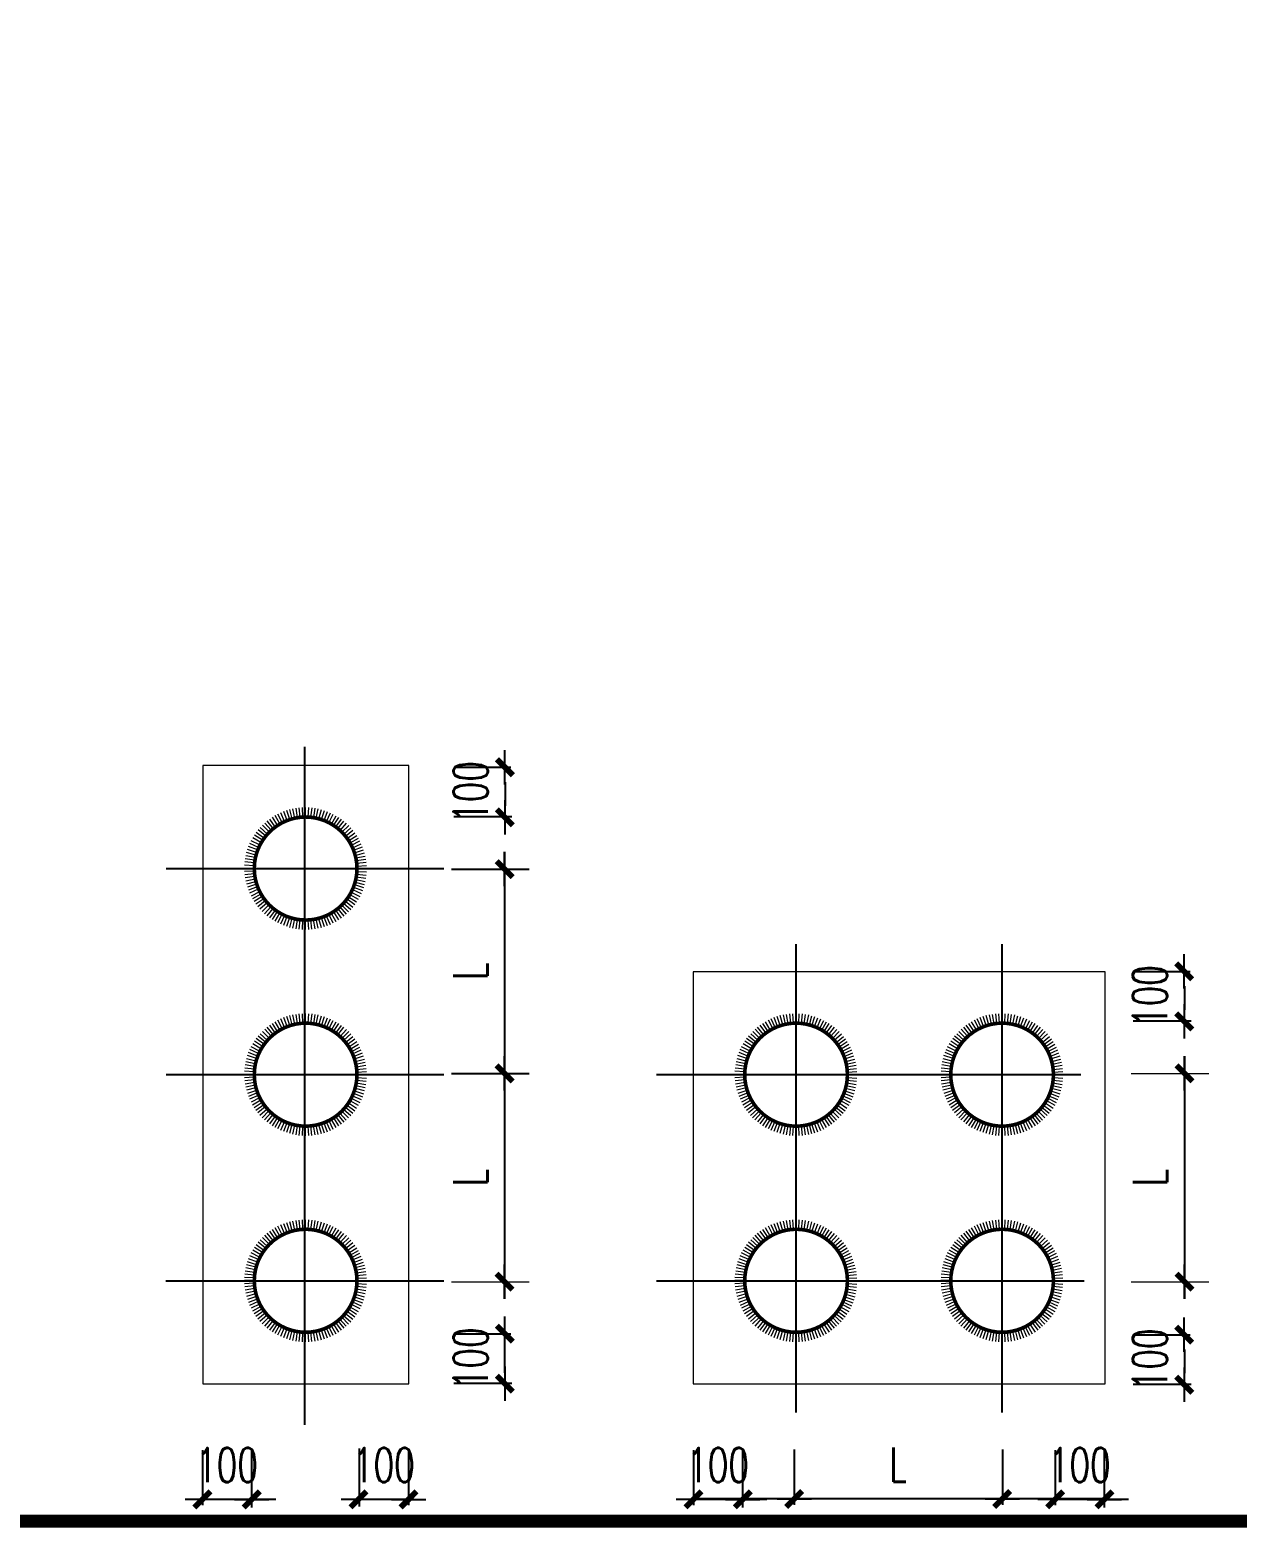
# Model space of a CAD drawing. Extents: x 3002737 to 4077523, y -995787 to -7267.
# Drawn here: x 3445459 to 3454738, y -757247 to -745728 of the extents above; entities that cross this region are included whole.
import ezdxf
from ezdxf.xclip import XClip

# ---------------------------------------------------------------- set-up
doc = ezdxf.new("R2010")
doc.units = 0
doc.header["$LTSCALE"] = 1000
doc.header["$MEASUREMENT"] = 0
doc.header["$XCLIPFRAME"] = 2
doc.linetypes.add('CENTER', pattern=[50.8, 31.75, -6.35, 6.35, -6.35])
doc.linetypes.add('DOTE', pattern=[2.42, 2, -0.2, 0.02, -0.2])
doc.layers.get('0').update_dxf_attribs({"linetype": 'CONTINUOUS'})
doc.layers.get('Defpoints').update_dxf_attribs({"linetype": 'CONTINUOUS'})
for name, color, linetype, lineweight in [('DOTE', 19, 'DOTE', 9), ('PUB_TEXT', 7, 'CONTINUOUS', 20), ('图框', 147, 'CONTINUOUS', 20)]:
    doc.layers.add(name, color=color, linetype=linetype, lineweight=lineweight)
for name, color, linetype in [('人防尺寸', 8, 'CONTINUOUS'), ('照明平面导线层', 3, 'CONTINUOUS'), ('照明平面设备层', 2, 'CONTINUOUS')]:
    doc.layers.add(name, color=color, linetype=linetype)
doc.styles.add('DIM_FONT', font='SIMPLEX', dxfattribs={"width": 0.7, "bigfont": 'GBCBIG'})

# ---------------------------------------------------------------- blocks, each defined once
blk = doc.blocks.new('_DIMX')
blk.add_line((-150, 0), (150, 0))
at = {"const_width": 50}
blk.add_lwpolyline([(-70, -70), (70, 70)], dxfattribs=at)
blk = doc.blocks.new('A$C74D73064')
at = {"layer": 'DOTE', "color": 252}
blk.add_line((83880, 54519), (83880, 8149), dxfattribs=at)

msp = doc.modelspace()

# ---------------------------------------------------------------- linework, layer by layer
at = {"color": 0, "linetype": 'ByBlock'}
for p, q in [((3449108, -752177.2), (3449108, -753745)), ((3449108, -753746.8), (3449108, -755345.5)), ((3454334.3, -753746.8), (3454334.2, -755345.5)), ((3451333.4, -757016), (3450543.3, -757016)), ((3452932.5, -757016), (3451335.3, -757016)), ((3453725.2, -757016), (3452934.3, -757016)), ((3447349, -757019.4), (3446785.8, -757019.4)), ((3448368.7, -757019.4), (3447854.4, -757019.4)), ((3451124.2, -757019.4), (3450561, -757019.4)), ((3453904.4, -757019.4), (3453341.2, -757019.4))]:
    msp.add_line(p, q, dxfattribs=at)
at = {"layer": 'Defpoints', "color": 0, "linetype": 'ByBlock'}
for p in [(3449108, -752176.3), (3449170.9, -752176.3), (3449170.9, -752176.3), (3449108, -753745.9), (3449170.9, -753745.9), (3449170.9, -753745.9), (3454334.3, -753745.6), (3454397.1, -753745.6), (3454397.1, -753745.9), (3449108, -755346.4), (3449170.9, -755346.4), (3449170.9, -755346.4), (3454334.2, -755346.4), (3454397.1, -755346.4), (3454397.1, -755346.4), (3446784.9, -756952.5), (3447576.8, -756952.5), (3447576.8, -756952.5), (3448369.6, -756952.5), (3450542.4, -757016), (3450560.1, -756952.5), (3451334.3, -756949.1), (3451334.4, -756949.1), (3451334.4, -757016), (3452933.4, -756949.1), (3452933.4, -756949.1), (3452933.4, -757016), (3453322.6, -757016), (3453340.3, -756952.5), (3446784.9, -757019.4), (3447576.8, -757019.4), (3450560.1, -757019.4), (3453340.3, -757019.4)]:
    msp.add_point(p, dxfattribs=at)
at = {"layer": 'PUB_TEXT', "color": 7}
for p, q in [((3448371.6, -751379.8), (3446787.7, -751379.8)), ((3446787.7, -751379.8), (3446787.7, -756131.3)), ((3448371.6, -756131.3), (3448371.6, -751379.8)), ((3447475.8, -751788.9), (3447456.9, -751718.3)), ((3447496, -751784.1), (3447480.8, -751712.6)), ((3447516.4, -751780.4), (3447504.9, -751708.2)), ((3447536.9, -751777.8), (3447529.3, -751705.1)), ((3447557.6, -751776.2), (3447553.8, -751703.2)), ((3447578.3, -751775.7), (3447578.3, -751702.6)), ((3447599.1, -751776.4), (3447602.9, -751703.4)), ((3447619.7, -751778), (3447627.4, -751705.4)), ((3447640.3, -751780.8), (3447651.7, -751708.6)), ((3447660.6, -751784.7), (3447675.8, -751713.2)), ((3447680.8, -751789.6), (3447699.7, -751719)), ((3447313, -751876.6), (3447264.1, -751822.2)), ((3447328.9, -751863.1), (3447282.9, -751806.3)), ((3447345.3, -751850.6), (3447302.4, -751791.5)), ((3447362.5, -751838.9), (3447322.7, -751777.6)), ((3447380.2, -751828.1), (3447343.6, -751764.8)), ((3447398.4, -751818.3), (3447365.2, -751753.2)), ((3447417.2, -751809.4), (3447387.4, -751742.7)), ((3447436.3, -751801.6), (3447410.2, -751733.3)), ((3447455.9, -751794.7), (3447433.3, -751725.2)), ((3447700.6, -751795.5), (3447723.2, -751726)), ((3447720.1, -751802.5), (3447746.3, -751734.3)), ((3447739.3, -751810.5), (3447769, -751743.7)), ((3447758, -751819.5), (3447791.1, -751754.4)), ((3447776.1, -751829.5), (3447812.7, -751766.2)), ((3447793.8, -751840.3), (3447833.6, -751779)), ((3447810.8, -751852.1), (3447853.8, -751793)), ((3447827.2, -751864.8), (3447873.2, -751808)), ((3447842.9, -751878.3), (3447891.9, -751824)), ((3447234.8, -751972.6), (3447171.5, -751936)), ((3447245.7, -751954.9), (3447184.4, -751915.1)), ((3447257.5, -751937.9), (3447198.3, -751894.9)), ((3447270.1, -751921.5), (3447213.3, -751875.5)), ((3447283.6, -751905.8), (3447229.3, -751856.9)), ((3447298, -751890.8), (3447246.3, -751839.1)), ((3447857.9, -751892.7), (3447909.6, -751841)), ((3447872.2, -751907.7), (3447926.5, -751858.8)), ((3447885.6, -751923.5), (3447942.4, -751877.5)), ((3447898.1, -751940), (3447957.3, -751897.1)), ((3447909.8, -751957.2), (3447971.1, -751917.3)), ((3447920.6, -751974.9), (3447983.9, -751938.3)), ((3447194.9, -752067.9), (3447124.3, -752049)), ((3447200.8, -752048.1), (3447131.3, -752025.5)), ((3447207.8, -752028.6), (3447139.6, -752002.4)), ((3447215.8, -752009.4), (3447149.1, -751979.7)), ((3447224.8, -751990.8), (3447159.7, -751957.6)), ((3447930.4, -751993.1), (3447995.5, -751959.9)), ((3447939.3, -752011.9), (3448006, -751982.1)), ((3447947.1, -752031), (3448015.4, -752004.8)), ((3447954, -752050.6), (3448023.5, -752028)), ((3447959.8, -752070.5), (3448030.4, -752051.6)), ((3447181.1, -752170.4), (3447108, -752170.4)), ((3447181.7, -752149.7), (3447108.7, -752145.8)), ((3447183.4, -752129), (3447110.7, -752121.4)), ((3447186.1, -752108.4), (3447113.9, -752097)), ((3447190, -752088.1), (3447118.5, -752072.9)), ((3447964.6, -752090.7), (3448036.1, -752075.5)), ((3447968.3, -752111.1), (3448040.5, -752099.6)), ((3447970.9, -752131.6), (3448043.6, -752124)), ((3447972.5, -752152.3), (3448045.5, -752148.5)), ((3447973, -752173), (3448046.1, -752173)), ((3447181.5, -752191.1), (3447108.5, -752194.9)), ((3447183.1, -752211.8), (3447110.4, -752219.4)), ((3447185.7, -752232.3), (3447113.5, -752243.8)), ((3447189.4, -752252.7), (3447117.9, -752267.9)), ((3447194.2, -752272.9), (3447123.6, -752291.8)), ((3447200, -752292.8), (3447130.5, -752315.4)), ((3447953.2, -752295.3), (3448022.7, -752317.9)), ((3447959.1, -752275.5), (3448029.7, -752294.4)), ((3447964, -752255.3), (3448035.5, -752270.5)), ((3447967.9, -752234.9), (3448040.1, -752246.4)), ((3447970.7, -752214.4), (3448043.4, -752222)), ((3447972.4, -752193.7), (3448045.4, -752197.6)), ((3447206.9, -752312.4), (3447138.6, -752338.6)), ((3447214.7, -752331.5), (3447148, -752361.3)), ((3447223.6, -752350.3), (3447158.5, -752383.5)), ((3447233.4, -752368.5), (3447170.1, -752405.1)), ((3447244.2, -752386.2), (3447182.9, -752426.1)), ((3447255.9, -752403.4), (3447196.8, -752446.3)), ((3447896.6, -752405.5), (3447955.7, -752448.5)), ((3447908.4, -752388.5), (3447969.7, -752428.3)), ((3447919.3, -752370.8), (3447982.6, -752407.4)), ((3447929.2, -752352.6), (3447994.3, -752385.8)), ((3447938.2, -752334), (3448005, -752363.7)), ((3447946.2, -752314.8), (3448014.4, -752341)), ((3447268.5, -752419.9), (3447211.7, -752465.9)), ((3447281.9, -752435.7), (3447227.6, -752484.6)), ((3447296.1, -752450.7), (3447244.4, -752502.4)), ((3447311.1, -752465.1), (3447262.2, -752519.4)), ((3447326.8, -752478.6), (3447280.8, -752535.4)), ((3447343.2, -752491.3), (3447300.2, -752550.4)), ((3447360.2, -752503.1), (3447320.4, -752564.4)), ((3447377.9, -752513.9), (3447341.3, -752577.2)), ((3447396.1, -752523.9), (3447362.9, -752589)), ((3447755.6, -752525.1), (3447788.8, -752590.2)), ((3447773.8, -752515.3), (3447810.4, -752578.6)), ((3447791.6, -752504.5), (3447831.4, -752565.8)), ((3447808.7, -752492.8), (3447851.6, -752551.9)), ((3447825.2, -752480.2), (3447871.2, -752537.1)), ((3447841, -752466.8), (3447889.9, -752521.2)), ((3447856.1, -752452.6), (3447907.7, -752504.3)), ((3447870.4, -752437.6), (3447924.7, -752486.5)), ((3447883.9, -752421.9), (3447940.7, -752467.9)), ((3447414.8, -752532.9), (3447385, -752599.7)), ((3447433.9, -752540.9), (3447407.7, -752609.1)), ((3447453.4, -752547.9), (3447430.8, -752617.4)), ((3447473.3, -752553.8), (3447454.3, -752624.4)), ((3447493.4, -752558.7), (3447478.2, -752630.2)), ((3447513.8, -752562.6), (3447502.3, -752634.8)), ((3447534.3, -752565.3), (3447526.7, -752638)), ((3447555, -752567), (3447551.1, -752640)), ((3447575.7, -752567.7), (3447575.7, -752640.7)), ((3447596.4, -752567.2), (3447600.2, -752640.2)), ((3447617.1, -752565.6), (3447624.7, -752638.3)), ((3447637.6, -752563), (3447649.1, -752635.2)), ((3447658, -752559.3), (3447673.2, -752630.8)), ((3447678.2, -752554.5), (3447697.1, -752625.1)), ((3447698.1, -752548.7), (3447720.7, -752618.2)), ((3447717.7, -752541.8), (3447743.9, -752610.1)), ((3447736.9, -752534), (3447766.6, -752600.7)), ((3452142, -752965.2), (3450558.1, -752965.2)), ((3450558.1, -752965.2), (3450558.1, -756131.3)), ((3453725.8, -752965.2), (3452142, -752965.2)), ((3453725.8, -756131.3), (3453725.8, -752965.2)), ((3447417.2, -753393.3), (3447387.4, -753326.5)), ((3447436.3, -753385.4), (3447410.2, -753317.2)), ((3447455.9, -753378.5), (3447433.3, -753309)), ((3447475.8, -753372.7), (3447456.9, -753302.1)), ((3447496, -753368), (3447480.8, -753296.5)), ((3447516.4, -753364.2), (3447504.9, -753292.1)), ((3447536.9, -753361.6), (3447529.3, -753288.9)), ((3447557.6, -753360.1), (3447553.8, -753287.1)), ((3447578.3, -753359.6), (3447578.3, -753286.5)), ((3447599.1, -753360.2), (3447602.9, -753287.2)), ((3447619.7, -753361.9), (3447627.4, -753289.2)), ((3447640.3, -753364.7), (3447651.7, -753292.5)), ((3447660.6, -753368.5), (3447675.8, -753297)), ((3447680.8, -753373.4), (3447699.7, -753302.8)), ((3447700.6, -753379.4), (3447723.2, -753309.9)), ((3447720.1, -753386.4), (3447746.3, -753318.1)), ((3447739.3, -753394.3), (3447769, -753327.6)), ((3451187.6, -753393.3), (3451157.8, -753326.5)), ((3451206.7, -753385.4), (3451180.5, -753317.2)), ((3451226.3, -753378.6), (3451203.7, -753309)), ((3451246.2, -753372.7), (3451227.3, -753302.1)), ((3451266.4, -753368), (3451251.2, -753296.5)), ((3451286.8, -753364.2), (3451275.3, -753292.1)), ((3451307.3, -753361.6), (3451299.7, -753288.9)), ((3451328, -753360.1), (3451324.2, -753287.1)), ((3451348.7, -753359.6), (3451348.7, -753286.5)), ((3451369.4, -753360.2), (3451373.3, -753287.2)), ((3451390.1, -753361.9), (3451397.8, -753289.2)), ((3451410.7, -753364.7), (3451422.1, -753292.5)), ((3451431, -753368.5), (3451446.2, -753297)), ((3451451.2, -753373.4), (3451470.1, -753302.8)), ((3451471, -753379.4), (3451493.6, -753309.9)), ((3451490.5, -753386.4), (3451516.7, -753318.1)), ((3451509.7, -753394.4), (3451539.4, -753327.6)), ((3452771.4, -753393.3), (3452741.7, -753326.5)), ((3452790.6, -753385.4), (3452764.4, -753317.2)), ((3452810.1, -753378.6), (3452787.6, -753309)), ((3452830, -753372.7), (3452811.1, -753302.1)), ((3452850.2, -753368), (3452835, -753296.5)), ((3452870.6, -753364.3), (3452859.2, -753292.1)), ((3452891.2, -753361.6), (3452883.5, -753288.9)), ((3452911.8, -753360.1), (3452908, -753287.1)), ((3452932.6, -753359.6), (3452932.6, -753286.5)), ((3452953.3, -753360.2), (3452957.1, -753287.2)), ((3452973.9, -753361.9), (3452981.6, -753289.2)), ((3452994.5, -753364.7), (3453005.9, -753292.5)), ((3453014.9, -753368.5), (3453030.1, -753297)), ((3453035, -753373.4), (3453053.9, -753302.8)), ((3453054.9, -753379.4), (3453077.4, -753309.9)), ((3453074.4, -753386.4), (3453100.6, -753318.1)), ((3453093.5, -753394.4), (3453123.2, -753327.6)), ((3447283.6, -753489.6), (3447229.3, -753440.7)), ((3447298, -753474.6), (3447246.3, -753422.9)), ((3447313, -753460.4), (3447264.1, -753406.1)), ((3447328.9, -753447), (3447282.9, -753390.2)), ((3447345.3, -753434.4), (3447302.4, -753375.3)), ((3447362.5, -753422.7), (3447322.7, -753361.4)), ((3447380.2, -753412), (3447343.6, -753348.7)), ((3447398.4, -753402.1), (3447365.2, -753337)), ((3447758, -753403.3), (3447791.1, -753338.2)), ((3447776.1, -753413.3), (3447812.7, -753350)), ((3447793.8, -753424.2), (3447833.6, -753362.9)), ((3447810.8, -753436), (3447853.8, -753376.8)), ((3447827.2, -753448.7), (3447873.2, -753391.8)), ((3447842.9, -753462.2), (3447891.9, -753407.8)), ((3447857.9, -753476.5), (3447909.6, -753424.8)), ((3447872.1, -753491.6), (3447926.5, -753442.7)), ((3451054, -753489.6), (3450999.7, -753440.7)), ((3451068.4, -753474.6), (3451016.7, -753422.9)), ((3451083.4, -753460.4), (3451034.5, -753406.1)), ((3451099.2, -753447), (3451053.2, -753390.2)), ((3451115.7, -753434.4), (3451072.8, -753375.3)), ((3451132.9, -753422.7), (3451093.1, -753361.4)), ((3451150.6, -753412), (3451114, -753348.7)), ((3451168.8, -753402.1), (3451135.6, -753337)), ((3451528.3, -753403.3), (3451561.5, -753338.2)), ((3451546.5, -753413.3), (3451583.1, -753350)), ((3451564.2, -753424.2), (3451604, -753362.9)), ((3451581.2, -753436), (3451624.2, -753376.8)), ((3451597.6, -753448.7), (3451643.6, -753391.9)), ((3451613.3, -753462.2), (3451662.2, -753407.9)), ((3451628.3, -753476.5), (3451680, -753424.8)), ((3451642.5, -753491.6), (3451696.9, -753442.7)), ((3452637.9, -753489.6), (3452583.6, -753440.7)), ((3452652.2, -753474.6), (3452600.5, -753422.9)), ((3452667.3, -753460.4), (3452618.4, -753406.1)), ((3452683.1, -753447), (3452637.1, -753390.2)), ((3452699.6, -753434.4), (3452656.6, -753375.3)), ((3452716.7, -753422.7), (3452676.9, -753361.4)), ((3452734.4, -753412), (3452697.9, -753348.7)), ((3452752.7, -753402.1), (3452719.5, -753337)), ((3453112.2, -753403.3), (3453145.4, -753338.2)), ((3453130.4, -753413.3), (3453166.9, -753350)), ((3453148, -753424.2), (3453187.8, -753362.9)), ((3453165, -753436), (3453208, -753376.8)), ((3453181.5, -753448.7), (3453227.5, -753391.9)), ((3453197.2, -753462.2), (3453246.1, -753407.9)), ((3453212.2, -753476.5), (3453263.8, -753424.8)), ((3453226.4, -753491.6), (3453280.7, -753442.7)), ((3447224.8, -753574.6), (3447159.7, -753541.4)), ((3447234.8, -753556.4), (3447171.5, -753519.9)), ((3447245.7, -753538.8), (3447184.4, -753499)), ((3447257.5, -753521.7), (3447198.3, -753478.8)), ((3447270.1, -753505.3), (3447213.3, -753459.3)), ((3447885.6, -753507.4), (3447942.4, -753461.4)), ((3447898.1, -753523.9), (3447957.3, -753480.9)), ((3447909.8, -753541), (3447971.1, -753501.2)), ((3447920.6, -753558.7), (3447983.9, -753522.2)), ((3447930.4, -753577), (3447995.5, -753543.8)), ((3450995.2, -753574.6), (3450930.1, -753541.4)), ((3451005.2, -753556.4), (3450941.9, -753519.9)), ((3451016, -753538.8), (3450954.7, -753499)), ((3451027.8, -753521.7), (3450968.7, -753478.8)), ((3451040.5, -753505.3), (3450983.7, -753459.3)), ((3451656, -753507.4), (3451712.8, -753461.4)), ((3451668.5, -753523.9), (3451727.7, -753480.9)), ((3451680.2, -753541), (3451741.5, -753501.2)), ((3451691, -753558.7), (3451754.3, -753522.2)), ((3451700.8, -753577), (3451765.9, -753543.8)), ((3452579, -753574.6), (3452513.9, -753541.4)), ((3452589, -753556.4), (3452525.7, -753519.9)), ((3452599.9, -753538.8), (3452538.6, -753499)), ((3452611.7, -753521.7), (3452552.5, -753478.8)), ((3452624.4, -753505.3), (3452567.6, -753459.3)), ((3453239.8, -753507.4), (3453296.6, -753461.4)), ((3453252.4, -753523.9), (3453311.5, -753480.9)), ((3453264, -753541), (3453325.3, -753501.2)), ((3453274.8, -753558.7), (3453338.1, -753522.2)), ((3453284.6, -753577), (3453349.8, -753543.8)), ((3447190, -753671.9), (3447118.5, -753656.7)), ((3447194.9, -753651.8), (3447124.3, -753632.9)), ((3447200.8, -753631.9), (3447131.3, -753609.3)), ((3447207.8, -753612.4), (3447139.6, -753586.2)), ((3447215.8, -753593.3), (3447149.1, -753563.5)), ((3447939.3, -753595.7), (3448006, -753566)), ((3447947.1, -753614.9), (3448015.4, -753588.7)), ((3447954, -753634.4), (3448023.5, -753611.9)), ((3447959.8, -753654.3), (3448030.4, -753635.4)), ((3447964.6, -753674.5), (3448036.1, -753659.3)), ((3450960.4, -753671.9), (3450888.9, -753656.7)), ((3450965.3, -753651.8), (3450894.7, -753632.9)), ((3450971.2, -753631.9), (3450901.7, -753609.3)), ((3450978.2, -753612.4), (3450910, -753586.2)), ((3450986.2, -753593.3), (3450919.4, -753563.5)), ((3451709.7, -753595.7), (3451776.4, -753566)), ((3451717.5, -753614.9), (3451785.8, -753588.7)), ((3451724.4, -753634.4), (3451793.9, -753611.9)), ((3451730.2, -753654.3), (3451800.8, -753635.4)), ((3451735, -753674.5), (3451806.5, -753659.3)), ((3452544.2, -753671.9), (3452472.7, -753656.7)), ((3452549.1, -753651.8), (3452478.5, -753632.9)), ((3452555.1, -753631.9), (3452485.6, -753609.3)), ((3452562.1, -753612.4), (3452493.8, -753586.2)), ((3452570.1, -753593.3), (3452503.3, -753563.6)), ((3453293.5, -753595.7), (3453360.3, -753566)), ((3453301.4, -753614.9), (3453369.6, -753588.7)), ((3453308.2, -753634.4), (3453377.7, -753611.9)), ((3453314, -753654.3), (3453384.7, -753635.4)), ((3453318.8, -753674.5), (3453390.3, -753659.3)), ((3447181.1, -753754.2), (3447108, -753754.2)), ((3447181.5, -753774.9), (3447108.5, -753778.8)), ((3447181.7, -753733.5), (3447108.7, -753729.7)), ((3447183.4, -753712.8), (3447110.7, -753705.2)), ((3447186.1, -753692.3), (3447113.9, -753680.9)), ((3447968.3, -753694.9), (3448040.5, -753683.5)), ((3447970.9, -753715.5), (3448043.6, -753707.8)), ((3447972.4, -753777.6), (3448045.3, -753781.4)), ((3447972.5, -753736.1), (3448045.5, -753732.3)), ((3447973, -753756.9), (3448046.1, -753756.9)), ((3450951.4, -753754.2), (3450878.4, -753754.2)), ((3450951.9, -753774.9), (3450878.9, -753778.8)), ((3450952.1, -753733.5), (3450879.1, -753729.7)), ((3450953.8, -753712.8), (3450881.1, -753705.2)), ((3450956.5, -753692.3), (3450884.3, -753680.9)), ((3451738.7, -753694.9), (3451810.9, -753683.5)), ((3451741.3, -753715.5), (3451814, -753707.8)), ((3451742.7, -753777.6), (3451815.7, -753781.4)), ((3451742.9, -753736.1), (3451815.9, -753732.3)), ((3451743.4, -753756.9), (3451816.5, -753756.9)), ((3452535.3, -753754.2), (3452462.2, -753754.2)), ((3452535.8, -753774.9), (3452462.8, -753778.8)), ((3452535.9, -753733.5), (3452462.9, -753729.7)), ((3452537.6, -753712.8), (3452464.9, -753705.2)), ((3452540.4, -753692.3), (3452468.2, -753680.9)), ((3453322.5, -753694.9), (3453394.7, -753683.5)), ((3453325.2, -753715.5), (3453397.9, -753707.8)), ((3453326.6, -753777.6), (3453399.6, -753781.4)), ((3453326.7, -753736.1), (3453399.7, -753732.3)), ((3453327.2, -753756.9), (3453400.3, -753756.9)), ((3453925.9, -753745.8), (3454522.7, -753745.8)), ((3453925.9, -753745.8), (3454522.7, -753745.8)), ((3447183.1, -753795.6), (3447110.4, -753803.2)), ((3447185.7, -753816.2), (3447113.5, -753827.6)), ((3447189.4, -753836.6), (3447117.9, -753851.8)), ((3447194.2, -753856.7), (3447123.6, -753875.7)), ((3447200, -753876.6), (3447130.5, -753899.2)), ((3447206.9, -753896.2), (3447138.6, -753922.4)), ((3447946.2, -753898.7), (3448014.4, -753924.9)), ((3447953.2, -753879.2), (3448022.7, -753901.7)), ((3447959.1, -753859.3), (3448029.7, -753878.2)), ((3447964, -753839.2), (3448035.5, -753854.4)), ((3447967.9, -753818.8), (3448040.1, -753830.2)), ((3447970.7, -753798.2), (3448043.4, -753805.9)), ((3450953.5, -753795.6), (3450880.8, -753803.3)), ((3450956.1, -753816.2), (3450883.9, -753827.6)), ((3450959.8, -753836.6), (3450888.3, -753851.8)), ((3450964.6, -753856.7), (3450894, -753875.7)), ((3450970.4, -753876.6), (3450900.9, -753899.2)), ((3450977.3, -753896.2), (3450909, -753922.4)), ((3451716.6, -753898.7), (3451784.8, -753924.9)), ((3451723.6, -753879.2), (3451793.1, -753901.7)), ((3451729.5, -753859.3), (3451800.1, -753878.2)), ((3451734.4, -753839.2), (3451805.9, -753854.4)), ((3451738.3, -753818.8), (3451810.5, -753830.2)), ((3451741.1, -753798.2), (3451813.7, -753805.9)), ((3452537.3, -753795.6), (3452464.6, -753803.3)), ((3452540, -753816.2), (3452467.8, -753827.6)), ((3452543.7, -753836.6), (3452472.2, -753851.8)), ((3452548.4, -753856.7), (3452477.8, -753875.7)), ((3452554.3, -753876.6), (3452484.7, -753899.2)), ((3452561.1, -753896.2), (3452492.9, -753922.4)), ((3453300.4, -753898.7), (3453368.7, -753924.9)), ((3453307.4, -753879.2), (3453376.9, -753901.7)), ((3453313.4, -753859.3), (3453384, -753878.2)), ((3453318.3, -753839.2), (3453389.8, -753854.4)), ((3453322.1, -753818.8), (3453394.3, -753830.2)), ((3453324.9, -753798.2), (3453397.6, -753805.9)), ((3447214.7, -753915.4), (3447148, -753945.1)), ((3447223.6, -753934.1), (3447158.5, -753967.3)), ((3447233.4, -753952.4), (3447170.1, -753988.9)), ((3447244.2, -753970.1), (3447182.9, -754009.9)), ((3447255.9, -753987.2), (3447196.8, -754030.2)), ((3447268.5, -754003.7), (3447211.7, -754049.7)), ((3447281.9, -754019.5), (3447227.6, -754068.4)), ((3447870.4, -754021.5), (3447924.7, -754070.4)), ((3447883.9, -754005.7), (3447940.7, -754051.7)), ((3447896.6, -753989.3), (3447955.7, -754032.3)), ((3447908.4, -753972.3), (3447969.7, -754012.1)), ((3447919.3, -753954.7), (3447982.6, -753991.2)), ((3447929.2, -753936.5), (3447994.3, -753969.7)), ((3447938.2, -753917.8), (3448005, -753947.5)), ((3450985.1, -753915.4), (3450918.4, -753945.1)), ((3450994, -753934.1), (3450928.9, -753967.3)), ((3451003.8, -753952.4), (3450940.5, -753988.9)), ((3451014.6, -753970.1), (3450953.3, -754009.9)), ((3451026.3, -753987.2), (3450967.2, -754030.2)), ((3451038.9, -754003.7), (3450982.1, -754049.7)), ((3451052.3, -754019.5), (3450997.9, -754068.4)), ((3451640.8, -754021.5), (3451695.1, -754070.4)), ((3451654.3, -754005.8), (3451711.1, -754051.8)), ((3451667, -753989.3), (3451726.1, -754032.3)), ((3451678.8, -753972.3), (3451740.1, -754012.1)), ((3451689.7, -753954.7), (3451753, -753991.2)), ((3451699.6, -753936.5), (3451764.7, -753969.7)), ((3451708.6, -753917.8), (3451775.4, -753947.5)), ((3452569, -753915.4), (3452502.2, -753945.1)), ((3452577.8, -753934.1), (3452512.7, -753967.3)), ((3452587.7, -753952.4), (3452524.4, -753988.9)), ((3452598.4, -753970.1), (3452537.1, -754009.9)), ((3452610.1, -753987.2), (3452551, -754030.2)), ((3452622.7, -754003.7), (3452565.9, -754049.7)), ((3452636.1, -754019.5), (3452581.8, -754068.4)), ((3453224.6, -754021.5), (3453278.9, -754070.4)), ((3453238.1, -754005.8), (3453294.9, -754051.8)), ((3453250.8, -753989.3), (3453309.9, -754032.3)), ((3453262.6, -753972.3), (3453323.9, -754012.1)), ((3453273.5, -753954.7), (3453336.8, -753991.2)), ((3453283.4, -753936.5), (3453348.6, -753969.7)), ((3453292.4, -753917.8), (3453359.2, -753947.5)), ((3447296.1, -754034.6), (3447244.4, -754086.3)), ((3447311.1, -754048.9), (3447262.2, -754103.2)), ((3447326.8, -754062.4), (3447280.8, -754119.2)), ((3447343.2, -754075.1), (3447300.2, -754134.2)), ((3447360.2, -754086.9), (3447320.4, -754148.2)), ((3447377.9, -754097.8), (3447341.3, -754161.1)), ((3447396.1, -754107.7), (3447362.9, -754172.9)), ((3447414.8, -754116.7), (3447385, -754183.5)), ((3447433.9, -754124.7), (3447407.7, -754193)), ((3447453.4, -754131.7), (3447430.8, -754201.2)), ((3447473.3, -754137.7), (3447454.3, -754208.3)), ((3447678.2, -754138.3), (3447697.1, -754208.9)), ((3447698.1, -754132.5), (3447720.7, -754202)), ((3447717.7, -754125.7), (3447743.9, -754193.9)), ((3447736.9, -754117.8), (3447766.6, -754184.6)), ((3447755.6, -754108.9), (3447788.8, -754174.1)), ((3447773.8, -754099.1), (3447810.4, -754162.4)), ((3447791.6, -754088.3), (3447831.4, -754149.6)), ((3447808.7, -754076.6), (3447851.6, -754135.8)), ((3447825.2, -754064.1), (3447871.2, -754120.9)), ((3447841, -754050.7), (3447889.9, -754105)), ((3447856.1, -754036.5), (3447907.7, -754088.1)), ((3451066.5, -754034.6), (3451014.8, -754086.3)), ((3451081.5, -754048.9), (3451032.6, -754103.2)), ((3451097.2, -754062.4), (3451051.2, -754119.2)), ((3451113.6, -754075.1), (3451070.6, -754134.2)), ((3451130.6, -754086.9), (3451090.8, -754148.2)), ((3451148.3, -754097.8), (3451111.7, -754161.1)), ((3451166.5, -754107.7), (3451133.3, -754172.9)), ((3451185.1, -754116.7), (3451155.4, -754183.5)), ((3451204.3, -754124.7), (3451178.1, -754193)), ((3451223.8, -754131.7), (3451201.2, -754201.2)), ((3451243.6, -754137.7), (3451224.7, -754208.3)), ((3451448.6, -754138.3), (3451467.5, -754208.9)), ((3451468.5, -754132.5), (3451491.1, -754202)), ((3451488.1, -754125.7), (3451514.3, -754193.9)), ((3451507.2, -754117.8), (3451537, -754184.6)), ((3451526, -754108.9), (3451559.2, -754174.1)), ((3451544.2, -754099.1), (3451580.8, -754162.4)), ((3451561.9, -754088.3), (3451601.8, -754149.6)), ((3451579.1, -754076.7), (3451622, -754135.8)), ((3451595.6, -754064.1), (3451641.6, -754120.9)), ((3451611.4, -754050.7), (3451660.3, -754105)), ((3451626.5, -754036.5), (3451678.1, -754088.1)), ((3452650.3, -754034.6), (3452598.6, -754086.3)), ((3452665.3, -754048.9), (3452616.4, -754103.2)), ((3452681, -754062.4), (3452635, -754119.2)), ((3452697.4, -754075.1), (3452654.5, -754134.2)), ((3452714.5, -754086.9), (3452674.7, -754148.2)), ((3452732.1, -754097.8), (3452695.6, -754161.1)), ((3452750.3, -754107.7), (3452717.1, -754172.9)), ((3452769, -754116.7), (3452739.3, -754183.5)), ((3452788.1, -754124.7), (3452761.9, -754193)), ((3452807.6, -754131.7), (3452785, -754201.2)), ((3452827.5, -754137.7), (3452808.6, -754208.3)), ((3453032.4, -754138.3), (3453051.4, -754209)), ((3453052.3, -754132.5), (3453074.9, -754202)), ((3453071.9, -754125.7), (3453098.1, -754193.9)), ((3453091.1, -754117.8), (3453120.8, -754184.6)), ((3453109.8, -754108.9), (3453143, -754174.1)), ((3453128.1, -754099.1), (3453164.6, -754162.4)), ((3453145.8, -754088.3), (3453185.6, -754149.6)), ((3453162.9, -754076.7), (3453205.9, -754135.8)), ((3453179.4, -754064.1), (3453225.4, -754120.9)), ((3453195.2, -754050.7), (3453244.1, -754105)), ((3453210.3, -754036.5), (3453262, -754088.1)), ((3447493.4, -754142.6), (3447478.2, -754214.1)), ((3447513.8, -754146.4), (3447502.3, -754218.6)), ((3447534.3, -754149.2), (3447526.7, -754221.9)), ((3447555, -754150.9), (3447551.1, -754223.9)), ((3447575.7, -754151.5), (3447575.7, -754224.6)), ((3447596.4, -754151), (3447600.2, -754224)), ((3447617.1, -754149.5), (3447624.7, -754222.2)), ((3447637.6, -754146.8), (3447649.1, -754219)), ((3447658, -754143.1), (3447673.2, -754214.6)), ((3451263.8, -754142.6), (3451248.6, -754214.1)), ((3451284.2, -754146.4), (3451272.7, -754218.6)), ((3451304.7, -754149.2), (3451297.1, -754221.9)), ((3451325.4, -754150.9), (3451321.5, -754223.9)), ((3451346.1, -754151.5), (3451346.1, -754224.6)), ((3451366.8, -754151), (3451370.6, -754224)), ((3451387.5, -754149.5), (3451395.1, -754222.2)), ((3451408, -754146.8), (3451419.5, -754219)), ((3451428.4, -754143.1), (3451443.6, -754214.6)), ((3452847.6, -754142.6), (3452832.4, -754214.1)), ((3452868, -754146.4), (3452856.6, -754218.6)), ((3452888.5, -754149.2), (3452880.9, -754221.9)), ((3452909.2, -754150.9), (3452905.4, -754223.9)), ((3452929.9, -754151.5), (3452929.9, -754224.6)), ((3452950.6, -754151), (3452954.5, -754224)), ((3452971.3, -754149.5), (3452979, -754222.2)), ((3452991.9, -754146.8), (3453003.3, -754219)), ((3453012.3, -754143.1), (3453027.5, -754214.6)), ((3447380.2, -754995.8), (3447343.6, -754932.5)), ((3447398.4, -754986), (3447365.2, -754920.8)), ((3447417.2, -754977.1), (3447387.4, -754910.3)), ((3447436.3, -754969.2), (3447410.2, -754901)), ((3447455.9, -754962.4), (3447433.3, -754892.9)), ((3447475.8, -754956.6), (3447456.9, -754886)), ((3447496, -754951.8), (3447480.8, -754880.3)), ((3447516.4, -754948.1), (3447504.9, -754875.9)), ((3447536.9, -754945.4), (3447529.3, -754872.8)), ((3447557.6, -754943.9), (3447553.8, -754870.9)), ((3447578.3, -754943.4), (3447578.3, -754870.3)), ((3447599.1, -754944), (3447602.9, -754871)), ((3447619.7, -754945.7), (3447627.4, -754873)), ((3447640.3, -754948.5), (3447651.7, -754876.3)), ((3447660.6, -754952.3), (3447675.8, -754880.8)), ((3447680.8, -754957.3), (3447699.7, -754886.6)), ((3447700.6, -754963.2), (3447723.2, -754893.7)), ((3447720.1, -754970.2), (3447746.3, -754902)), ((3447739.3, -754978.2), (3447769, -754911.4)), ((3447757.9, -754987.2), (3447791.1, -754922)), ((3447776.1, -754997.1), (3447812.7, -754933.8)), ((3451150.6, -754995.8), (3451114, -754932.5)), ((3451168.8, -754986), (3451135.6, -754920.8)), ((3451187.6, -754977.1), (3451157.8, -754910.3)), ((3451206.7, -754969.2), (3451180.5, -754901)), ((3451226.3, -754962.4), (3451203.7, -754892.9)), ((3451246.2, -754956.6), (3451227.3, -754886)), ((3451266.4, -754951.8), (3451251.2, -754880.3)), ((3451286.8, -754948.1), (3451275.3, -754875.9)), ((3451307.3, -754945.4), (3451299.7, -754872.8)), ((3451328, -754943.9), (3451324.2, -754870.9)), ((3451348.7, -754943.4), (3451348.7, -754870.3)), ((3451369.4, -754944), (3451373.3, -754871)), ((3451390.1, -754945.7), (3451397.7, -754873)), ((3451410.7, -754948.5), (3451422.1, -754876.3)), ((3451431, -754952.3), (3451446.2, -754880.8)), ((3451451.2, -754957.3), (3451470.1, -754886.6)), ((3451471, -754963.2), (3451493.6, -754893.7)), ((3451490.5, -754970.2), (3451516.7, -754902)), ((3451509.7, -754978.2), (3451539.4, -754911.4)), ((3451528.3, -754987.2), (3451561.5, -754922)), ((3451546.5, -754997.1), (3451583.1, -754933.8)), ((3452734.4, -754995.8), (3452697.9, -754932.5)), ((3452752.7, -754986), (3452719.5, -754920.8)), ((3452771.4, -754977.1), (3452741.7, -754910.3)), ((3452790.6, -754969.2), (3452764.4, -754901)), ((3452810.1, -754962.4), (3452787.6, -754892.9)), ((3452830, -754956.6), (3452811.1, -754886)), ((3452850.2, -754951.8), (3452835, -754880.3)), ((3452870.6, -754948.1), (3452859.2, -754875.9)), ((3452891.2, -754945.5), (3452883.5, -754872.8)), ((3452911.8, -754943.9), (3452908, -754870.9)), ((3452932.6, -754943.4), (3452932.6, -754870.3)), ((3452953.3, -754944), (3452957.1, -754871)), ((3452973.9, -754945.7), (3452981.6, -754873)), ((3452994.5, -754948.5), (3453005.9, -754876.3)), ((3453014.9, -754952.3), (3453030.1, -754880.9)), ((3453035, -754957.3), (3453053.9, -754886.7)), ((3453054.9, -754963.2), (3453077.4, -754893.7)), ((3453074.4, -754970.2), (3453100.6, -754902)), ((3453093.5, -754978.2), (3453123.2, -754911.4)), ((3453112.2, -754987.2), (3453145.4, -754922.1)), ((3453130.4, -754997.1), (3453166.9, -754933.8)), ((3447270.1, -755089.2), (3447213.3, -755043.2)), ((3447283.6, -755073.4), (3447229.3, -755024.5)), ((3447298, -755058.5), (3447246.3, -755006.8)), ((3447313, -755044.2), (3447264.1, -754989.9)), ((3447328.9, -755030.8), (3447282.9, -754974)), ((3447345.3, -755018.3), (3447302.4, -754959.1)), ((3447362.5, -755006.6), (3447322.7, -754945.3)), ((3447793.8, -755008), (3447833.6, -754946.7)), ((3447810.8, -755019.8), (3447853.8, -754960.7)), ((3447827.2, -755032.5), (3447873.2, -754975.7)), ((3447842.9, -755046), (3447891.8, -754991.7)), ((3447857.9, -755060.3), (3447909.6, -755008.6)), ((3447872.1, -755075.4), (3447926.5, -755026.5)), ((3447885.6, -755091.2), (3447942.4, -755045.2)), ((3451040.5, -755089.2), (3450983.7, -755043.2)), ((3451054, -755073.4), (3450999.7, -755024.5)), ((3451068.4, -755058.5), (3451016.7, -755006.8)), ((3451083.4, -755044.2), (3451034.5, -754989.9)), ((3451099.2, -755030.8), (3451053.2, -754974)), ((3451115.7, -755018.3), (3451072.8, -754959.1)), ((3451132.9, -755006.6), (3451093.1, -754945.3)), ((3451564.2, -755008), (3451604, -754946.7)), ((3451581.2, -755019.8), (3451624.2, -754960.7)), ((3451597.6, -755032.5), (3451643.6, -754975.7)), ((3451613.3, -755046), (3451662.2, -754991.7)), ((3451628.3, -755060.3), (3451680, -755008.6)), ((3451642.5, -755075.4), (3451696.9, -755026.5)), ((3451656, -755091.2), (3451712.8, -755045.2)), ((3452624.4, -755089.2), (3452567.6, -755043.2)), ((3452637.9, -755073.4), (3452583.6, -755024.5)), ((3452652.2, -755058.5), (3452600.5, -755006.8)), ((3452667.3, -755044.2), (3452618.4, -754989.9)), ((3452683.1, -755030.8), (3452637.1, -754974)), ((3452699.6, -755018.3), (3452656.6, -754959.1)), ((3452716.7, -755006.6), (3452676.9, -754945.3)), ((3453148, -755008), (3453187.8, -754946.7)), ((3453165, -755019.8), (3453208, -754960.7)), ((3453181.5, -755032.5), (3453227.5, -754975.7)), ((3453197.2, -755046), (3453246.1, -754991.7)), ((3453212.2, -755060.3), (3453263.8, -755008.6)), ((3453226.4, -755075.4), (3453280.7, -755026.5)), ((3453239.8, -755091.2), (3453296.6, -755045.2)), ((3447207.8, -755196.2), (3447139.6, -755170)), ((3447215.8, -755177.1), (3447149, -755147.4)), ((3447224.8, -755158.4), (3447159.7, -755125.2)), ((3447234.8, -755140.2), (3447171.5, -755103.7)), ((3447245.7, -755122.6), (3447184.4, -755082.8)), ((3447257.5, -755105.6), (3447198.3, -755062.6)), ((3447898.1, -755107.7), (3447957.3, -755064.7)), ((3447909.8, -755124.8), (3447971.1, -755085)), ((3447920.6, -755142.5), (3447983.9, -755106)), ((3447930.4, -755160.8), (3447995.5, -755127.6)), ((3447939.3, -755179.5), (3448006, -755149.8)), ((3447947.1, -755198.7), (3448015.4, -755172.5)), ((3450978.2, -755196.2), (3450910, -755170)), ((3450986.2, -755177.1), (3450919.4, -755147.4)), ((3450995.2, -755158.4), (3450930.1, -755125.3)), ((3451005.2, -755140.3), (3450941.9, -755103.7)), ((3451016, -755122.6), (3450954.7, -755082.8)), ((3451027.8, -755105.6), (3450968.7, -755062.6)), ((3451668.5, -755107.7), (3451727.7, -755064.7)), ((3451680.2, -755124.8), (3451741.5, -755085)), ((3451691, -755142.5), (3451754.3, -755106)), ((3451700.8, -755160.8), (3451765.9, -755127.6)), ((3451709.7, -755179.5), (3451776.4, -755149.8)), ((3451717.5, -755198.7), (3451785.8, -755172.5)), ((3452562.1, -755196.2), (3452493.8, -755170)), ((3452570.1, -755177.1), (3452503.3, -755147.4)), ((3452579, -755158.4), (3452513.9, -755125.3)), ((3452589, -755140.3), (3452525.7, -755103.7)), ((3452599.9, -755122.6), (3452538.6, -755082.8)), ((3452611.7, -755105.6), (3452552.5, -755062.6)), ((3453252.4, -755107.7), (3453311.5, -755064.7)), ((3453264, -755124.8), (3453325.3, -755085)), ((3453274.8, -755142.5), (3453338.1, -755106)), ((3453284.6, -755160.8), (3453349.8, -755127.6)), ((3453293.5, -755179.5), (3453360.3, -755149.8)), ((3453301.4, -755198.7), (3453369.6, -755172.5)), ((3447183.4, -755296.7), (3447110.7, -755289)), ((3447186.1, -755276.1), (3447113.9, -755264.7)), ((3447190, -755255.8), (3447118.5, -755240.6)), ((3447194.9, -755235.6), (3447124.3, -755216.7)), ((3447200.8, -755215.8), (3447131.3, -755193.2)), ((3447954, -755218.3), (3448023.5, -755195.7)), ((3447959.8, -755238.2), (3448030.4, -755219.3)), ((3447964.6, -755258.3), (3448036.1, -755243.1)), ((3447968.3, -755278.7), (3448040.5, -755267.3)), ((3450953.8, -755296.7), (3450881.1, -755289)), ((3450956.5, -755276.1), (3450884.3, -755264.7)), ((3450960.4, -755255.8), (3450888.9, -755240.6)), ((3450965.3, -755235.6), (3450894.7, -755216.7)), ((3450971.2, -755215.8), (3450901.7, -755193.2)), ((3451724.4, -755218.3), (3451793.9, -755195.7)), ((3451730.2, -755238.2), (3451800.8, -755219.3)), ((3451735, -755258.3), (3451806.5, -755243.1)), ((3451738.7, -755278.7), (3451810.9, -755267.3)), ((3452537.6, -755296.7), (3452464.9, -755289)), ((3452540.4, -755276.1), (3452468.2, -755264.7)), ((3452544.2, -755255.8), (3452472.7, -755240.6)), ((3452549.1, -755235.6), (3452478.5, -755216.7)), ((3452555.1, -755215.8), (3452485.6, -755193.2)), ((3453308.2, -755218.3), (3453377.7, -755195.7)), ((3453314, -755238.2), (3453384.7, -755219.3)), ((3453318.8, -755258.3), (3453390.3, -755243.2)), ((3453322.5, -755278.7), (3453394.7, -755267.3)), ((3447181.1, -755338), (3447108, -755338)), ((3447181.5, -755358.8), (3447108.5, -755362.6)), ((3447181.7, -755317.3), (3447108.7, -755313.5)), ((3447183.1, -755379.4), (3447110.4, -755387.1)), ((3447185.7, -755400), (3447113.5, -755411.4)), ((3447967.9, -755402.6), (3448040.1, -755414.1)), ((3447970.7, -755382.1), (3448043.4, -755389.7)), ((3447970.9, -755299.3), (3448043.6, -755291.7)), ((3447972.4, -755361.4), (3448045.3, -755365.2)), ((3447972.5, -755320), (3448045.5, -755316.1)), ((3447973, -755340.7), (3448046.1, -755340.7)), ((3448699.7, -755346.6), (3449296.5, -755346.6)), ((3450951.4, -755338.1), (3450878.4, -755338.1)), ((3450951.9, -755358.8), (3450878.9, -755362.6)), ((3450952.1, -755317.3), (3450879.1, -755313.5)), ((3450953.5, -755379.4), (3450880.8, -755387.1)), ((3450956.1, -755400), (3450883.9, -755411.4)), ((3451738.3, -755402.6), (3451810.5, -755414.1)), ((3451741.1, -755382.1), (3451813.7, -755389.7)), ((3451741.3, -755299.3), (3451814, -755291.7)), ((3451742.7, -755361.4), (3451815.7, -755365.2)), ((3451742.9, -755320), (3451815.9, -755316.1)), ((3451743.4, -755340.7), (3451816.5, -755340.7)), ((3452535.3, -755338.1), (3452462.2, -755338.1)), ((3452535.8, -755358.8), (3452462.8, -755362.6)), ((3452535.9, -755317.3), (3452462.9, -755313.5)), ((3452537.3, -755379.4), (3452464.6, -755387.1)), ((3452540, -755400), (3452467.8, -755411.4)), ((3453322.1, -755402.6), (3453394.3, -755414.1)), ((3453324.9, -755382.1), (3453397.6, -755389.7)), ((3453325.2, -755299.3), (3453397.9, -755291.7)), ((3453326.6, -755361.4), (3453399.6, -755365.2)), ((3453326.7, -755320), (3453399.7, -755316.2)), ((3453327.2, -755340.7), (3453400.3, -755340.7)), ((3453925.9, -755346.6), (3454522.7, -755346.6)), ((3447189.4, -755420.4), (3447117.9, -755435.6)), ((3447194.2, -755440.6), (3447123.6, -755459.5)), ((3447200, -755460.5), (3447130.5, -755483.1)), ((3447206.9, -755480), (3447138.6, -755506.2)), ((3447214.7, -755499.2), (3447148, -755528.9)), ((3447223.6, -755518), (3447158.5, -755551.1)), ((3447929.2, -755520.3), (3447994.3, -755553.5)), ((3447938.2, -755501.6), (3448005, -755531.4)), ((3447946.2, -755482.5), (3448014.4, -755508.7)), ((3447953.2, -755463), (3448022.7, -755485.6)), ((3447959.1, -755443.1), (3448029.7, -755462.1)), ((3447964, -755423), (3448035.5, -755438.2)), ((3450959.8, -755420.4), (3450888.3, -755435.6)), ((3450964.6, -755440.6), (3450894, -755459.5)), ((3450970.4, -755460.5), (3450900.9, -755483.1)), ((3450977.3, -755480), (3450909, -755506.2)), ((3450985.1, -755499.2), (3450918.4, -755528.9)), ((3450994, -755518), (3450928.9, -755551.1)), ((3451699.6, -755520.3), (3451764.7, -755553.5)), ((3451708.6, -755501.6), (3451775.4, -755531.4)), ((3451716.6, -755482.5), (3451784.8, -755508.7)), ((3451723.6, -755463), (3451793.1, -755485.6)), ((3451729.5, -755443.1), (3451800.1, -755462.1)), ((3451734.4, -755423), (3451805.9, -755438.2)), ((3452543.7, -755420.4), (3452472.2, -755435.6)), ((3452548.4, -755440.6), (3452477.8, -755459.5)), ((3452554.3, -755460.5), (3452484.7, -755483.1)), ((3452561.1, -755480), (3452492.9, -755506.2)), ((3452569, -755499.2), (3452502.2, -755528.9)), ((3452577.8, -755518), (3452512.7, -755551.1)), ((3453283.4, -755520.3), (3453348.6, -755553.5)), ((3453292.4, -755501.6), (3453359.2, -755531.4)), ((3453300.4, -755482.5), (3453368.7, -755508.7)), ((3453307.4, -755463), (3453376.9, -755485.6)), ((3453313.4, -755443.1), (3453384, -755462.1)), ((3453318.3, -755423), (3453389.8, -755438.2)), ((3447233.4, -755536.2), (3447170.1, -755572.8)), ((3447244.2, -755553.9), (3447182.9, -755593.7)), ((3447255.9, -755571), (3447196.8, -755614)), ((3447268.5, -755587.5), (3447211.7, -755633.5)), ((3447281.9, -755603.3), (3447227.6, -755652.2)), ((3447296.1, -755618.4), (3447244.4, -755670.1)), ((3447311.1, -755632.7), (3447262.2, -755687.1)), ((3447841, -755634.5), (3447889.9, -755688.8)), ((3447856.1, -755620.3), (3447907.7, -755672)), ((3447870.4, -755605.3), (3447924.7, -755654.2)), ((3447883.9, -755589.6), (3447940.7, -755635.6)), ((3447896.6, -755573.2), (3447955.7, -755616.1)), ((3447908.4, -755556.1), (3447969.7, -755595.9)), ((3447919.3, -755538.5), (3447982.6, -755575)), ((3451003.8, -755536.2), (3450940.5, -755572.8)), ((3451014.6, -755553.9), (3450953.3, -755593.7)), ((3451026.3, -755571), (3450967.2, -755614)), ((3451038.9, -755587.5), (3450982, -755633.5)), ((3451052.3, -755603.3), (3450997.9, -755652.2)), ((3451066.5, -755618.4), (3451014.8, -755670.1)), ((3451081.5, -755632.7), (3451032.6, -755687.1)), ((3451611.4, -755634.5), (3451660.3, -755688.8)), ((3451626.5, -755620.3), (3451678.1, -755672)), ((3451640.8, -755605.3), (3451695.1, -755654.2)), ((3451654.3, -755589.6), (3451711.1, -755635.6)), ((3451667, -755573.2), (3451726.1, -755616.1)), ((3451678.8, -755556.1), (3451740.1, -755595.9)), ((3451689.6, -755538.5), (3451753, -755575)), ((3452587.7, -755536.2), (3452524.4, -755572.8)), ((3452598.4, -755553.9), (3452537.1, -755593.7)), ((3452610.1, -755571), (3452551, -755614)), ((3452622.7, -755587.5), (3452565.9, -755633.5)), ((3452636.1, -755603.3), (3452581.8, -755652.2)), ((3452650.3, -755618.4), (3452598.6, -755670.1)), ((3452665.3, -755632.7), (3452616.4, -755687.1)), ((3453195.2, -755634.5), (3453244.1, -755688.8)), ((3453210.3, -755620.3), (3453262, -755672)), ((3453224.6, -755605.3), (3453278.9, -755654.2)), ((3453238.1, -755589.6), (3453294.9, -755635.6)), ((3453250.8, -755573.2), (3453309.9, -755616.1)), ((3453262.6, -755556.1), (3453323.9, -755596)), ((3453273.5, -755538.5), (3453336.8, -755575)), ((3447326.8, -755646.3), (3447280.8, -755703.1)), ((3447343.2, -755658.9), (3447300.2, -755718.1)), ((3447360.2, -755670.7), (3447320.4, -755732)), ((3447377.9, -755681.6), (3447341.3, -755744.9)), ((3447396.1, -755691.6), (3447362.9, -755756.7)), ((3447414.7, -755700.6), (3447385, -755767.3)), ((3447433.9, -755708.6), (3447407.7, -755776.8)), ((3447453.4, -755715.5), (3447430.8, -755785.1)), ((3447473.2, -755721.5), (3447454.3, -755792.1)), ((3447493.4, -755726.4), (3447478.2, -755797.9)), ((3447513.8, -755730.2), (3447502.3, -755802.4)), ((3447534.3, -755733), (3447526.7, -755805.7)), ((3447555, -755734.7), (3447551.1, -755807.7)), ((3447575.7, -755735.3), (3447575.7, -755808.4)), ((3447596.4, -755734.9), (3447600.2, -755807.8)), ((3447617.1, -755733.3), (3447624.7, -755806)), ((3447637.6, -755730.7), (3447649.1, -755802.9)), ((3447658, -755727), (3447673.2, -755798.4)), ((3447678.2, -755722.2), (3447697.1, -755792.8)), ((3447698.1, -755716.4), (3447720.7, -755785.9)), ((3447717.7, -755709.5), (3447743.9, -755777.7)), ((3447736.9, -755701.6), (3447766.6, -755768.4)), ((3447755.6, -755692.8), (3447788.8, -755757.9)), ((3447773.8, -755682.9), (3447810.4, -755746.2)), ((3447791.6, -755672.2), (3447831.4, -755733.5)), ((3447808.7, -755660.5), (3447851.6, -755719.6)), ((3447825.2, -755647.9), (3447871.2, -755704.7)), ((3451097.2, -755646.3), (3451051.2, -755703.1)), ((3451113.6, -755658.9), (3451070.6, -755718.1)), ((3451130.6, -755670.7), (3451090.8, -755732)), ((3451148.3, -755681.6), (3451111.7, -755744.9)), ((3451166.5, -755691.6), (3451133.3, -755756.7)), ((3451185.1, -755700.6), (3451155.4, -755767.3)), ((3451204.3, -755708.6), (3451178.1, -755776.8)), ((3451223.8, -755715.5), (3451201.2, -755785.1)), ((3451243.6, -755721.5), (3451224.7, -755792.1)), ((3451263.8, -755726.4), (3451248.6, -755797.9)), ((3451284.2, -755730.3), (3451272.7, -755802.4)), ((3451304.7, -755733), (3451297.1, -755805.7)), ((3451325.4, -755734.7), (3451321.5, -755807.7)), ((3451346.1, -755735.3), (3451346.1, -755808.4)), ((3451366.8, -755734.9), (3451370.6, -755807.9)), ((3451387.5, -755733.3), (3451395.1, -755806)), ((3451408, -755730.7), (3451419.5, -755802.9)), ((3451428.4, -755727), (3451443.6, -755798.5)), ((3451448.6, -755722.2), (3451467.5, -755792.8)), ((3451468.5, -755716.4), (3451491.1, -755785.9)), ((3451488.1, -755709.5), (3451514.3, -755777.7)), ((3451507.2, -755701.6), (3451537, -755768.4)), ((3451526, -755692.8), (3451559.2, -755757.9)), ((3451544.2, -755682.9), (3451580.8, -755746.2)), ((3451561.9, -755672.2), (3451601.8, -755733.5)), ((3451579.1, -755660.5), (3451622, -755719.6)), ((3451595.6, -755647.9), (3451641.6, -755704.7)), ((3452681, -755646.3), (3452635, -755703.1)), ((3452697.4, -755658.9), (3452654.5, -755718.1)), ((3452714.5, -755670.7), (3452674.7, -755732)), ((3452732.1, -755681.6), (3452695.6, -755744.9)), ((3452750.3, -755691.6), (3452717.1, -755756.7)), ((3452769, -755700.6), (3452739.2, -755767.3)), ((3452788.1, -755708.6), (3452761.9, -755776.8)), ((3452807.6, -755715.5), (3452785, -755785.1)), ((3452827.5, -755721.5), (3452808.6, -755792.1)), ((3452847.6, -755726.4), (3452832.4, -755797.9)), ((3452868, -755730.3), (3452856.6, -755802.4)), ((3452888.5, -755733), (3452880.9, -755805.7)), ((3452909.2, -755734.7), (3452905.4, -755807.7)), ((3452929.9, -755735.3), (3452929.9, -755808.4)), ((3452950.6, -755734.9), (3452954.5, -755807.9)), ((3452971.3, -755733.3), (3452979, -755806)), ((3452991.9, -755730.7), (3453003.3, -755802.9)), ((3453012.3, -755727), (3453027.5, -755798.5)), ((3453032.4, -755722.2), (3453051.4, -755792.8)), ((3453052.3, -755716.4), (3453074.9, -755785.9)), ((3453071.9, -755709.5), (3453098.1, -755777.7)), ((3453091.1, -755701.6), (3453120.8, -755768.4)), ((3453109.8, -755692.8), (3453143, -755757.9)), ((3453128.1, -755682.9), (3453164.6, -755746.2)), ((3453145.8, -755672.2), (3453185.6, -755733.5)), ((3453162.9, -755660.5), (3453205.9, -755719.6)), ((3453179.4, -755647.9), (3453225.4, -755704.7)), ((3446787.7, -756131.3), (3448371.6, -756131.3)), ((3450558.1, -756131.3), (3452142, -756131.3)), ((3452142, -756131.3), (3453725.8, -756131.3))]:
    msp.add_line(p, q, dxfattribs=at)
at = {"layer": 'PUB_TEXT', "color": 7, "const_width": 27.7}
for points in [[(3447579.7, -751775.7, 1), (3447579.7, -752567.7, 1)], [(3447577, -751775.7, -1), (3447577, -752567.7, -1)], [(3447579.7, -753359.6, 1), (3447579.7, -754151.5, 1)], [(3447577, -753359.6, -1), (3447577, -754151.5, -1)], [(3451350, -753359.6, 1), (3451350, -754151.5, 1)], [(3451347.4, -753359.6, -1), (3451347.4, -754151.5, -1)], [(3452933.9, -753359.6, 1), (3452933.9, -754151.5, 1)], [(3452931.2, -753359.6, -1), (3452931.2, -754151.5, -1)], [(3447579.7, -754943.4, 1), (3447579.7, -755735.3, 1)], [(3447577, -754943.4, -1), (3447577, -755735.3, -1)], [(3451350, -754943.4, 1), (3451350, -755735.3, 1)], [(3451347.4, -754943.4, -1), (3451347.4, -755735.3, -1)], [(3452933.9, -754943.4, 1), (3452933.9, -755735.3, 1)], [(3452931.2, -754943.4, -1), (3452931.2, -755735.3, -1)]]:
    msp.add_lwpolyline(points, format="xyb", dxfattribs=at)
at = {"layer": '人防尺寸', "linetype": 'CENTER'}
for p, q in [((3447573, -756447.3), (3447573, -751236.8)), ((3446505.1, -752171.7), (3448640.9, -752171.7)), ((3451350, -756351), (3451350, -752752)), ((3452933.9, -756351), (3452933.9, -752752)), ((3446505.1, -753755.5), (3448640.9, -753755.5)), ((3450275.4, -753755.5), (3453538.9, -753755.5)), ((3446505, -755339.4), (3448640.9, -755339.4)), ((3450275.4, -755339.4), (3453562.9, -755339.4))]:
    msp.add_line(p, q, dxfattribs=at)
at = {"layer": '人防尺寸'}
for p, q in [((3448731.2, -751393.6), (3449154.9, -751393.6)), ((3448699.7, -752176.3), (3449296.5, -752176.3)), ((3453953.2, -752962.5), (3454377, -752962.5)), ((3448699.7, -753745.8), (3449296.5, -753745.8)), ((3448731.2, -755746.1), (3449154.9, -755746.1)), ((3453953.2, -755754.4), (3454377, -755754.4)), ((3446784.6, -756640.2), (3446784.6, -757064)), ((3448369.3, -756640.2), (3448369.3, -757064)), ((3450559.8, -756640.2), (3450559.8, -757064)), ((3451334.4, -756636.8), (3451334.4, -757060.6)), ((3452935.8, -756636.8), (3452935.8, -757060.6)), ((3453340, -756640.2), (3453340, -757064))]:
    msp.add_line(p, q, dxfattribs=at)
at = {"layer": '图框', "const_width": 100}
msp.add_lwpolyline([(3500451.8, -757186.6), (3500451.8, -699786.6), (3419851.8, -699786.6), (3419851.8, -757186.6)], close=True, dxfattribs=at)
at = {"layer": '照明平面导线层', "color": 0}
for p, q in [((3448718.6, -751772.5), (3449163.6, -751772.5)), ((3453940.6, -753341.4), (3454385.7, -753341.4)), ((3448718.6, -756125), (3449163.6, -756125)), ((3453940.6, -756133.3), (3454385.7, -756133.3)), ((3447162.2, -756638.5), (3447162.2, -757080.8)), ((3447990.4, -756627.7), (3447990.4, -757072.7)), ((3450937.4, -756638.5), (3450937.4, -757080.8)), ((3453717.6, -756638.5), (3453717.6, -757080.8))]:
    msp.add_line(p, q, dxfattribs=at)
at = {"layer": '照明平面设备层', "color": 0}
for p, q in [((3449111.4, -751507.1), (3449111.4, -751689.7)), ((3454333.4, -753076), (3454333.4, -753258.6)), ((3449107.2, -755849.9), (3449107.2, -756045.6)), ((3454333.4, -755867.9), (3454333.4, -756050.5))]:
    msp.add_line(p, q, dxfattribs=at)

# ---------------------------------------------------------------- block references
at = {"color": 252}
ref = msp.add_blockref('A$C74D73064', (3366338.8, -790994.3), dxfattribs=at)
XClip(ref).set_block_clipping_path([(63315.4263309771, 50772.2529092039), (117315.4131985184, 70272.2529080271)])
at = {"color": 0, "linetype": 'ByBlock'}
for p, xscale, yscale, zscale, rotation in [((3449110.3, -751393.3), 0.8799093295822535, 0.8799093295822535, 0.8799093295822535, 89.99995682177018), ((3449110.3, -751778.1), 0.8799093295822612, 0.8799093295822612, 0.8799093295822612, 269.9999563366216), ((3449108, -752176.3), 0.8799093295822612, 0.8799093295822612, 0.8799093295822612, 269.9999563366216), ((3449108, -752176.3), 0.8799093295822535, 0.8799093295822535, 0.8799093295822535, 89.99995682177018), ((3454332.4, -752962.2), 0.8799093295822535, 0.8799093295822535, 0.8799093295822535, 89.99995682177018), ((3454332.4, -753346.9), 0.8799093295822612, 0.8799093295822612, 0.8799093295822612, 269.9999563366216), ((3449108, -753745.9), 0.8799093295822612, 0.8799093295822612, 0.8799093295822612, 269.9999563366216), ((3449108, -753745.9), 0.8799093295822535, 0.8799093295822535, 0.8799093295822535, 89.99995682177018), ((3454334.3, -753745.6), 0.8799093295822612, 0.8799093295822612, 0.8799093295822612, 269.9999563366216), ((3454334.3, -753745.9), 0.8799093295822535, 0.8799093295822535, 0.8799093295822535, 89.99995682177018), ((3449108, -755346.4), 0.8799093295822612, 0.8799093295822612, 0.8799093295822612, 269.9999563366216), ((3449108, -755346.4), 0.8799093295822535, 0.8799093295822535, 0.8799093295822535, 89.99995682177018), ((3454334.2, -755346.4), 0.8799093295822612, 0.8799093295822612, 0.8799093295822612, 269.9999563366216), ((3454334.2, -755346.4), 0.8799093295822535, 0.8799093295822535, 0.8799093295822535, 89.99995682177018), ((3449110.3, -755745.8), 0.8799093295822535, 0.8799093295822535, 0.8799093295822535, 89.99995682177018), ((3454332.4, -755754.1), 0.8799093295822535, 0.8799093295822535, 0.8799093295822535, 89.99995682177018), ((3449110.3, -756130.5), 0.8799093295822612, 0.8799093295822612, 0.8799093295822612, 269.9999563366216), ((3454332.4, -756138.9), 0.8799093295822612, 0.8799093295822612, 0.8799093295822612, 269.9999563366216), ((3446784.9, -757019.4), 0.8799093291165965, 0.8799093291165965, 0.8799093291165965, 179.9999566095176), ((3447164, -757019.4), 0.8799093291165965, 0.8799093291165965, 0.8799093291165965, 179.9999566095176), ((3447984.8, -757019.4), 0.8799093291165965, 0.8799093291165965, 0.8799093291165965, 179.9999566095176), ((3450560.1, -757019.4), 0.8799093291165965, 0.8799093291165965, 0.8799093291165965, 179.9999566095176), ((3450939.2, -757019.4), 0.8799093291165965, 0.8799093291165965, 0.8799093291165965, 179.9999566095176), ((3451334.4, -757016), 0.8799093291165965, 0.8799093291165965, 0.8799093291165965, 179.9999566095176), ((3452933.4, -757016), 0.8799093291165965, 0.8799093291165965, 0.8799093291165965, 179.9999566095176), ((3453340.3, -757019.4), 0.8799093291165965, 0.8799093291165965, 0.8799093291165965, 179.9999566095176), ((3453719.4, -757019.4), 0.8799093291165965, 0.8799093291165965, 0.8799093291165965, 179.9999566095176)]:
    msp.add_blockref('_DIMX', p, dxfattribs=dict(at, xscale=xscale, yscale=yscale, zscale=zscale, rotation=rotation))
at = {"color": 0, "linetype": 'ByBlock', "xscale": 0.8799093291165965, "yscale": 0.8799093291165965, "zscale": 0.8799093291165965}
for p in [(3447164, -757019.4), (3448369.6, -757019.4), (3450939.2, -757019.4), (3451334.3, -757016), (3452933.4, -757016), (3453719.4, -757019.4)]:
    msp.add_blockref('_DIMX', p, dxfattribs=at)

# ---------------------------------------------------------------- texts
at = {"color": 7, "linetype": 'ByBlock', "char_height": 263.97, "attachment_point": 5, "style": 'DIM_FONT'}
for s, insert, rotation in [('\\A1;100', (3448846.4, -751583.1), 89.99996), ('\\A1;L', (3448844.1, -752961.1), 89.99996), ('\\A1;100', (3454068.4, -753152), 89.99996), ('\\A1;L', (3448844.1, -754546.1), 89.99996), ('\\A1;L', (3454070.3, -754546.1), 89.99996), ('\\A1;100', (3448846.4, -755935.6), 89.99996), ('\\A1;100', (3454068.4, -755943.9), 89.99996), ('\\A1;100', (3446974.3, -756755.4), 359.99996), ('\\A1;100', (3448179.8, -756755.4), 359.99996), ('\\A1;100', (3450749.5, -756755.5), 359.99996), ('\\A1;L', (3452133.9, -756752), 359.99996), ('\\A1;100', (3453529.7, -756755.5), 359.99996)]:
    msp.add_mtext(s, dxfattribs=dict(at, insert=insert, rotation=rotation))

doc.saveas('drawing.dxf')
